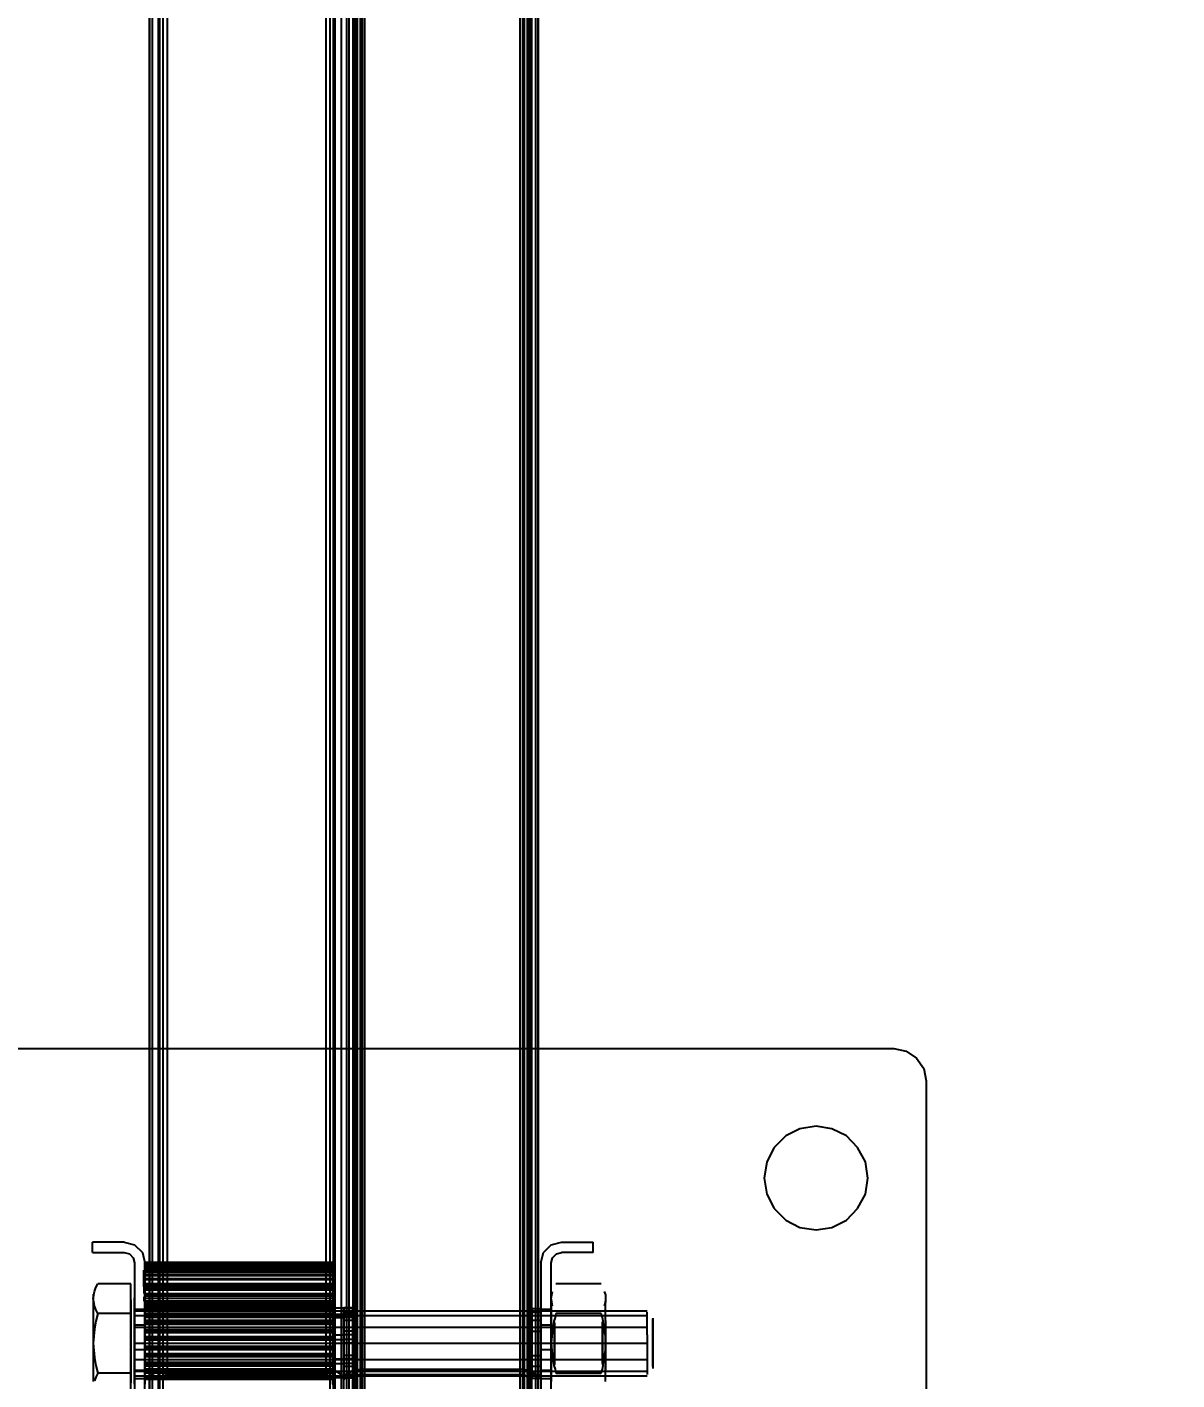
# Model space of a CAD drawing. Header units: inches. Extents: x -13 to 423, y -240 to 292.
# Drawn here: x 107.858 to 109.633, y 183.119 to 185.207 of the extents above; entities that cross this region are included whole.
import ezdxf

# ---------------------------------------------------------------- set-up
doc = ezdxf.new("R2010")
doc.units = ezdxf.units.IN
doc.header["$LTSCALE"] = 15
doc.header["$MEASUREMENT"] = 0
doc.layers.add('Dim', color=7, linetype='Continuous')
doc.styles.get("Standard").update_dxf_attribs({"font": 'arial.ttf'})
doc.dimstyles.get("Standard").update_dxf_attribs({"dimscale": 20, "dimtxt": 2.5, "dimasz": 2.5, "dimexe": 1.25, "dimexo": 0.625, "dimtad": 1, "dimlunit": 3, "dimtxsty": 'Standard', "dimcen": 2.5, "dimazin": 3, "dimtfac": 1, "dimtmove": 0, "dimatfit": 3})

# ---------------------------------------------------------------- blocks, each defined once
blk = doc.blocks.new('*D4')
at = {"layer": 'Defpoints', "color": 0, "transparency": 16777216}
for p in [(110.0054, 255.2376), (127.8327, 255.2376), (127.8327, 135.2376)]:
    blk.add_point(p, dxfattribs=at)
at = {"layer": 'Dim', "color": 0, "lineweight": -2, "transparency": 16777216}
for p, q in [((126.5827, 255.2376), (106.4054, 255.2376)), ((110.0054, 251.6376), (110.0054, 198.8757)), ((110.0054, 138.8376), (110.0054, 191.5995)), ((126.5827, 135.2376), (106.4054, 135.2376))]:
    blk.add_line(p, q, dxfattribs=at)
at = {"layer": 'Dim', "color": 0, "transparency": 16777216}
for points in [[(109.4054, 251.6376), (110.6054, 251.6376), (110.0054, 255.2376)], [(109.4054, 138.8376), (110.6054, 138.8376), (110.0054, 135.2376)]]:
    blk.add_solid(points, dxfattribs=at)
at = {"layer": 'Dim', "color": 0, "transparency": 16777216, "insert": (110.0054, 195.2376), "char_height": 3.6, "attachment_point": 5}
blk.add_mtext("\\A1;10'", dxfattribs=at)
blk = doc.blocks.new('*D5')
at = {"layer": 'Defpoints', "color": 0, "transparency": 16777216}
for p in [(136.8327, 288.5583), (16.8327, 255.2376), (136.8327, 144.2376)]:
    blk.add_point(p, dxfattribs=at)
at = {"layer": 'Dim', "color": 0, "lineweight": -2, "transparency": 16777216}
for p, q in [((16.8327, 256.4876), (16.8327, 292.1583)), ((136.8327, 145.4876), (136.8327, 292.1583)), ((20.4327, 288.5583), (72.1473, 288.5583)), ((133.2327, 288.5583), (81.5181, 288.5583))]:
    blk.add_line(p, q, dxfattribs=at)
at = {"layer": 'Dim', "color": 0, "transparency": 16777216}
for points in [[(20.4327, 289.1583), (20.4327, 287.9583), (16.8327, 288.5583)], [(133.2327, 289.1583), (133.2327, 287.9583), (136.8327, 288.5583)]]:
    blk.add_solid(points, dxfattribs=at)
at = {"layer": 'Dim', "color": 0, "transparency": 16777216, "insert": (76.8327, 288.5583), "char_height": 3.6, "attachment_point": 5}
blk.add_mtext("\\A1;10'", dxfattribs=at)
blk = doc.blocks.new('TOP_VIEW_BLOCK')
at = {"layer": 'OUTLINES', "color": 5}
for p, q in [((-0.4953, 0.4637), (-0.4953, -0.4496)), ((-0.4949, 0.4645), (-0.4949, -0.4488)), ((-0.4949, 0.4641), (-0.4949, -0.4488)), ((-0.4939, 0.4651), (-0.4939, -0.4482)), ((-0.4939, 0.4647), (-0.4939, -0.4482)), ((-0.4939, 0.4637), (-0.4939, -0.4496)), ((-0.4937, -0.4492), (-0.4937, 0.4641)), ((-0.4937, -0.4492), (-0.4937, 0.4637)), ((-0.4932, -0.4489), (-0.4932, 0.4644)), ((-0.4932, -0.4489), (-0.4932, 0.464)), ((-0.4925, -0.448), (-0.4925, 0.4653)), ((-0.4925, -0.448), (-0.4925, 0.4649)), ((-0.4925, -0.4488), (-0.4925, 0.4645)), ((-0.4925, -0.4488), (-0.4925, 0.4641)), ((-0.4681, 0.4653), (-0.4681, -0.448)), ((-0.4681, 0.4649), (-0.4681, -0.448)), ((-0.4681, 0.4645), (-0.4681, -0.4488)), ((-0.4681, 0.4641), (-0.4681, -0.4488)), ((-0.4674, -0.4489), (-0.4674, 0.4644)), ((-0.4674, -0.4489), (-0.4674, 0.464)), ((-0.4669, -0.4492), (-0.4669, 0.4641)), ((-0.4669, -0.4492), (-0.4669, 0.4637)), ((-0.4667, 0.4651), (-0.4667, -0.4482)), ((-0.4667, 0.4647), (-0.4667, -0.4482)), ((-0.4657, 0.4645), (-0.4657, -0.4488)), ((-0.4657, 0.4641), (-0.4657, -0.4488)), ((-0.4649, 0.464), (-0.4649, -0.4488)), ((-0.4639, 0.4646), (-0.4639, -0.4482)), ((-0.4637, -0.4492), (-0.4637, 0.4637)), ((-0.4632, -0.4489), (-0.4632, 0.4639)), ((-0.4625, 0.4648), (-0.4625, -0.448)), ((-0.4625, 0.464), (-0.4625, -0.4488)), ((-0.4381, -0.448), (-0.4381, 0.4648)), ((-0.4381, -0.4488), (-0.4381, 0.464)), ((-0.4374, -0.4489), (-0.4374, 0.4639)), ((-0.4369, -0.4492), (-0.4369, 0.4637)), ((-0.4367, 0.4646), (-0.4367, -0.4482)), ((-0.4357, 0.464), (-0.4357, -0.4488)), ((-0.4953, 0.4633), (-0.4953, -0.4496)), ((-0.4953, -0.4514), (-0.4953, 0.4619)), ((-0.4953, -0.4514), (-0.4953, 0.4615)), ((-0.4939, 0.4633), (-0.4939, -0.4496)), ((-0.4939, 0.4619), (-0.4939, -0.4514)), ((-0.4939, 0.4615), (-0.4939, -0.4514)), ((-0.4367, 0.4633), (-0.4367, -0.4496)), ((-0.4367, 0.4615), (-0.4367, -0.4514)), ((-0.4353, 0.4633), (-0.4353, -0.4496)), ((-0.4353, -0.4514), (-0.4353, 0.4615)), ((-0.4649, 0.459), (-0.4649, -0.459)), ((-0.4645, -0.459), (-0.4645, 0.459)), ((-0.4639, 0.459), (-0.4639, -0.459)), ((-0.4637, -0.459), (-0.4637, 0.459)), ((-0.4635, -0.459), (-0.4635, 0.459)), ((-0.4633, 0.459), (-0.4633, -0.459)), ((-0.4632, -0.459), (-0.4632, 0.459)), ((-0.4628, 0.459), (-0.4628, -0.459)), ((-0.4625, 0.459), (-0.4625, -0.459)), ((-0.4621, 0.459), (-0.4621, -0.459)), ((-0.4381, -0.459), (-0.4381, 0.459)), ((-0.4377, -0.459), (-0.4377, 0.459)), ((-0.4374, -0.459), (-0.4374, 0.459)), ((-0.437, 0.459), (-0.437, -0.459)), ((-0.4369, -0.459), (-0.4369, 0.459)), ((-0.4367, 0.459), (-0.4367, -0.459)), ((-0.4365, 0.459), (-0.4365, -0.459)), ((-0.4363, -0.459), (-0.4363, 0.459)), ((-0.4357, 0.459), (-0.4357, -0.459)), ((-0.4353, 0.459), (-0.4353, -0.459)), ((-0.4953, 0.4518), (-0.4953, -0.4615)), ((-0.4953, 0.4514), (-0.4953, -0.4615)), ((-0.4939, 0.4518), (-0.4939, -0.4615)), ((-0.4939, 0.4514), (-0.4939, -0.4615)), ((-0.4367, 0.4514), (-0.4367, -0.4615)), ((-0.4353, 0.4514), (-0.4353, -0.4615)), ((-0.4953, -0.4633), (-0.4953, 0.45)), ((-0.4953, -0.4633), (-0.4953, 0.4496)), ((-0.4949, 0.4493), (-0.4949, -0.464)), ((-0.4949, 0.4489), (-0.4949, -0.464)), ((-0.4939, -0.4633), (-0.4939, 0.45)), ((-0.4939, -0.4633), (-0.4939, 0.4496)), ((-0.4937, -0.4637), (-0.4937, 0.4496)), ((-0.4937, -0.4637), (-0.4937, 0.4492)), ((-0.4932, -0.4639), (-0.4932, 0.4494)), ((-0.4932, -0.4639), (-0.4932, 0.449)), ((-0.4674, -0.4639), (-0.4674, 0.4494)), ((-0.4674, -0.4639), (-0.4674, 0.449)), ((-0.4669, -0.4637), (-0.4669, 0.4496)), ((-0.4669, -0.4637), (-0.4669, 0.4492)), ((-0.4657, 0.4493), (-0.4657, -0.464)), ((-0.4657, 0.4489), (-0.4657, -0.464)), ((-0.4637, -0.4637), (-0.4637, 0.4492)), ((-0.4632, -0.4639), (-0.4632, 0.4489)), ((-0.4374, -0.4639), (-0.4374, 0.4489)), ((-0.4369, -0.4637), (-0.4369, 0.4492)), ((-0.4367, -0.4633), (-0.4367, 0.4496)), ((-0.4353, -0.4633), (-0.4353, 0.4496)), ((-0.4939, 0.4487), (-0.4939, -0.4646)), ((-0.4939, 0.4483), (-0.4939, -0.4646)), ((-0.4667, 0.4487), (-0.4667, -0.4646)), ((-0.4667, 0.4483), (-0.4667, -0.4646)), ((-0.4649, 0.4488), (-0.4649, -0.464)), ((-0.4639, 0.4482), (-0.4639, -0.4646)), ((-0.4367, 0.4482), (-0.4367, -0.4646)), ((-0.4357, 0.4488), (-0.4357, -0.464)), ((-0.5504, -0.3985), (-0.3804, -0.3985)), ((-0.3804, -0.3985), (-0.3785, -0.3989)), ((-0.3785, -0.3989), (-0.3769, -0.4)), ((-0.3769, -0.4), (-0.3758, -0.4016)), ((-0.3758, -0.4016), (-0.3754, -0.4035)), ((-0.3754, -0.4035), (-0.3754, -0.5035)), ((-0.3949, -0.4109), (-0.3971, -0.412)), ((-0.3924, -0.4105), (-0.3949, -0.4109)), ((-0.39, -0.4109), (-0.3924, -0.4105)), ((-0.3877, -0.412), (-0.39, -0.4109)), ((-0.3971, -0.412), (-0.3989, -0.4138)), ((-0.386, -0.4138), (-0.3877, -0.412)), ((-0.3989, -0.4138), (-0.4, -0.416)), ((-0.3848, -0.416), (-0.386, -0.4138)), ((-0.4, -0.416), (-0.4004, -0.4185)), ((-0.3844, -0.4185), (-0.3848, -0.416)), ((-0.4004, -0.4185), (-0.4, -0.421)), ((-0.3848, -0.421), (-0.3844, -0.4185)), ((-0.4, -0.421), (-0.3989, -0.4232)), ((-0.386, -0.4232), (-0.3848, -0.421)), ((-0.3989, -0.4232), (-0.3971, -0.425)), ((-0.3877, -0.425), (-0.386, -0.4232)), ((-0.3971, -0.425), (-0.3949, -0.4261)), ((-0.39, -0.4261), (-0.3877, -0.425)), ((-0.3949, -0.4261), (-0.3924, -0.4265)), ((-0.3924, -0.4265), (-0.39, -0.4261)), ((-0.5041, -0.43), (-0.5041, -0.4284)), ((-0.4992, -0.4284), (-0.5041, -0.4284)), ((-0.5041, -0.43), (-0.4992, -0.43)), ((-0.4992, -0.4284), (-0.4976, -0.4288)), ((-0.4992, -0.43), (-0.4984, -0.4302)), ((-0.4976, -0.4288), (-0.4964, -0.43)), ((-0.4964, -0.43), (-0.496, -0.4316)), ((-0.4349, -0.4316), (-0.4345, -0.43)), ((-0.4345, -0.43), (-0.4333, -0.4288)), ((-0.4333, -0.4288), (-0.4317, -0.4284)), ((-0.4325, -0.4302), (-0.4317, -0.43)), ((-0.4317, -0.4284), (-0.4268, -0.4284)), ((-0.4268, -0.43), (-0.4317, -0.43)), ((-0.4268, -0.43), (-0.4268, -0.4284)), ((-0.4984, -0.4302), (-0.4978, -0.4308)), ((-0.4978, -0.4308), (-0.4976, -0.4316)), ((-0.4976, -0.4316), (-0.4976, -0.4552)), ((-0.496, -0.4315), (-0.496, -0.4322)), ((-0.496, -0.4323), (-0.496, -0.4315)), ((-0.496, -0.4315), (-0.467, -0.4315)), ((-0.496, -0.4552), (-0.496, -0.4316)), ((-0.496, -0.4323), (-0.496, -0.4316)), ((-0.467, -0.4316), (-0.496, -0.4316)), ((-0.496, -0.4324), (-0.496, -0.4317)), ((-0.467, -0.4317), (-0.496, -0.4317)), ((-0.496, -0.4319), (-0.496, -0.4326)), ((-0.496, -0.4319), (-0.467, -0.4319)), ((-0.496, -0.4327), (-0.496, -0.432)), ((-0.467, -0.432), (-0.496, -0.432)), ((-0.467, -0.4322), (-0.467, -0.4315)), ((-0.467, -0.4315), (-0.467, -0.4323)), ((-0.467, -0.4316), (-0.467, -0.4323)), ((-0.467, -0.4317), (-0.467, -0.4324)), ((-0.467, -0.4326), (-0.467, -0.4319)), ((-0.467, -0.432), (-0.467, -0.4327)), ((-0.4349, -0.4316), (-0.4349, -0.4552)), ((-0.4333, -0.4316), (-0.4331, -0.4308)), ((-0.4333, -0.4552), (-0.4333, -0.4316)), ((-0.4331, -0.4308), (-0.4325, -0.4302)), ((-0.4962, -0.4335), (-0.4962, -0.4327)), ((-0.4962, -0.4328), (-0.4962, -0.4339)), ((-0.4962, -0.4329), (-0.4962, -0.4336)), ((-0.4962, -0.4341), (-0.4962, -0.433)), ((-0.4962, -0.4339), (-0.4962, -0.4334)), ((-0.4962, -0.435), (-0.4962, -0.4339)), ((-0.4962, -0.434), (-0.4962, -0.4346)), ((-0.4962, -0.4347), (-0.4962, -0.4341)), ((-0.4962, -0.4341), (-0.4962, -0.4352)), ((-0.467, -0.4322), (-0.496, -0.4322)), ((-0.496, -0.4329), (-0.496, -0.4322)), ((-0.467, -0.4323), (-0.496, -0.4323)), ((-0.496, -0.4323), (-0.496, -0.433)), ((-0.467, -0.4324), (-0.496, -0.4324)), ((-0.496, -0.4331), (-0.496, -0.4324)), ((-0.467, -0.4326), (-0.496, -0.4326)), ((-0.496, -0.4327), (-0.496, -0.4335)), ((-0.467, -0.4327), (-0.496, -0.4327)), ((-0.496, -0.4328), (-0.496, -0.4335)), ((-0.496, -0.4328), (-0.467, -0.4328)), ((-0.496, -0.4339), (-0.496, -0.4328)), ((-0.496, -0.4336), (-0.496, -0.4329)), ((-0.467, -0.4329), (-0.496, -0.4329)), ((-0.496, -0.4329), (-0.496, -0.4335)), ((-0.496, -0.433), (-0.496, -0.4341)), ((-0.467, -0.433), (-0.496, -0.433)), ((-0.496, -0.4336), (-0.496, -0.433)), ((-0.496, -0.4331), (-0.496, -0.4336)), ((-0.467, -0.4331), (-0.496, -0.4331)), ((-0.496, -0.4334), (-0.496, -0.4339)), ((-0.467, -0.4335), (-0.496, -0.4335)), ((-0.496, -0.4335), (-0.496, -0.434)), ((-0.496, -0.4336), (-0.496, -0.4341)), ((-0.496, -0.4342), (-0.496, -0.4336)), ((-0.467, -0.4336), (-0.496, -0.4336)), ((-0.496, -0.4339), (-0.496, -0.435)), ((-0.496, -0.4346), (-0.496, -0.434)), ((-0.496, -0.434), (-0.467, -0.434)), ((-0.496, -0.4352), (-0.496, -0.4341)), ((-0.496, -0.4341), (-0.496, -0.4347)), ((-0.496, -0.4342), (-0.496, -0.4348)), ((-0.467, -0.4342), (-0.496, -0.4342)), ((-0.467, -0.4322), (-0.467, -0.4329)), ((-0.467, -0.433), (-0.467, -0.4323)), ((-0.467, -0.4324), (-0.467, -0.4331)), ((-0.467, -0.4335), (-0.467, -0.4328)), ((-0.467, -0.4335), (-0.467, -0.4329)), ((-0.467, -0.433), (-0.467, -0.4336)), ((-0.467, -0.4336), (-0.467, -0.4331)), ((-0.467, -0.434), (-0.467, -0.4335)), ((-0.467, -0.4341), (-0.467, -0.4336)), ((-0.467, -0.4336), (-0.467, -0.4342)), ((-0.467, -0.4348), (-0.467, -0.4342)), ((-0.504, -0.4371), (-0.5038, -0.436)), ((-0.5038, -0.436), (-0.5036, -0.4354)), ((-0.5036, -0.4354), (-0.5033, -0.4348)), ((-0.4982, -0.4348), (-0.5033, -0.4348)), ((-0.4982, -0.4394), (-0.4982, -0.4348)), ((-0.4962, -0.4344), (-0.4962, -0.4351)), ((-0.4962, -0.4353), (-0.4962, -0.4346)), ((-0.4962, -0.4353), (-0.4962, -0.4358)), ((-0.4962, -0.4358), (-0.4962, -0.4363)), ((-0.496, -0.4351), (-0.496, -0.4344)), ((-0.496, -0.4345), (-0.496, -0.4352)), ((-0.496, -0.4346), (-0.496, -0.4353)), ((-0.496, -0.4353), (-0.496, -0.4347)), ((-0.467, -0.4348), (-0.496, -0.4348)), ((-0.496, -0.4349), (-0.496, -0.4356)), ((-0.467, -0.4349), (-0.496, -0.4349)), ((-0.496, -0.4351), (-0.467, -0.4351)), ((-0.496, -0.4356), (-0.496, -0.4351)), ((-0.496, -0.4352), (-0.496, -0.4358)), ((-0.496, -0.4353), (-0.467, -0.4353)), ((-0.496, -0.4358), (-0.496, -0.4353)), ((-0.496, -0.4359), (-0.496, -0.4353)), ((-0.467, -0.4356), (-0.496, -0.4356)), ((-0.496, -0.4358), (-0.496, -0.4363)), ((-0.496, -0.4365), (-0.496, -0.4358)), ((-0.467, -0.4358), (-0.496, -0.4358)), ((-0.496, -0.4365), (-0.496, -0.4359)), ((-0.496, -0.4363), (-0.467, -0.4363)), ((-0.467, -0.4352), (-0.467, -0.4345)), ((-0.467, -0.4347), (-0.467, -0.4353)), ((-0.467, -0.4356), (-0.467, -0.4349)), ((-0.467, -0.4351), (-0.467, -0.4356)), ((-0.467, -0.4358), (-0.467, -0.4352)), ((-0.467, -0.4353), (-0.467, -0.4358)), ((-0.467, -0.4353), (-0.467, -0.4359)), ((-0.467, -0.4363), (-0.467, -0.4358)), ((-0.467, -0.4358), (-0.467, -0.4365)), ((-0.467, -0.4359), (-0.467, -0.4365)), ((-0.4332, -0.4365), (-0.4331, -0.436)), ((-0.4256, -0.4348), (-0.4326, -0.4348)), ((-0.4251, -0.436), (-0.4249, -0.4365)), ((-0.504, -0.4364), (-0.504, -0.4371)), ((-0.5038, -0.4382), (-0.504, -0.4371)), ((-0.504, -0.4371), (-0.504, -0.4381)), ((-0.504, -0.4381), (-0.504, -0.4393)), ((-0.5036, -0.4388), (-0.5038, -0.4382)), ((-0.4982, -0.4375), (-0.4982, -0.437)), ((-0.4982, -0.4378), (-0.4982, -0.4371)), ((-0.4982, -0.4373), (-0.4982, -0.4381)), ((-0.4982, -0.4384), (-0.4982, -0.4375)), ((-0.4982, -0.4387), (-0.4982, -0.4378)), ((-0.4982, -0.4381), (-0.4982, -0.4391)), ((-0.4982, -0.4395), (-0.4982, -0.4384)), ((-0.4976, -0.4375), (-0.4976, -0.437)), ((-0.4976, -0.4371), (-0.4976, -0.4378)), ((-0.4976, -0.4373), (-0.4976, -0.4381)), ((-0.4976, -0.4384), (-0.4976, -0.4375)), ((-0.4976, -0.4378), (-0.4976, -0.4387)), ((-0.4976, -0.4381), (-0.4976, -0.4391)), ((-0.4976, -0.4395), (-0.4976, -0.4384)), ((-0.4962, -0.4368), (-0.4962, -0.4375)), ((-0.467, -0.4365), (-0.496, -0.4365)), ((-0.496, -0.4367), (-0.496, -0.4375)), ((-0.467, -0.4367), (-0.496, -0.4367)), ((-0.496, -0.4375), (-0.496, -0.4368)), ((-0.496, -0.4377), (-0.496, -0.4371)), ((-0.467, -0.4371), (-0.496, -0.4371)), ((-0.467, -0.4375), (-0.496, -0.4375)), ((-0.496, -0.4375), (-0.496, -0.438)), ((-0.496, -0.4376), (-0.496, -0.4384)), ((-0.467, -0.4376), (-0.496, -0.4376)), ((-0.496, -0.4384), (-0.496, -0.4377)), ((-0.496, -0.4387), (-0.496, -0.4378)), ((-0.496, -0.4378), (-0.467, -0.4378)), ((-0.496, -0.438), (-0.496, -0.4385)), ((-0.496, -0.4381), (-0.467, -0.4381)), ((-0.496, -0.4388), (-0.496, -0.4383)), ((-0.496, -0.4383), (-0.467, -0.4383)), ((-0.496, -0.439), (-0.496, -0.4384)), ((-0.496, -0.4389), (-0.496, -0.4384)), ((-0.467, -0.4384), (-0.496, -0.4384)), ((-0.467, -0.4375), (-0.467, -0.4367)), ((-0.467, -0.4371), (-0.467, -0.4377)), ((-0.467, -0.438), (-0.467, -0.4375)), ((-0.467, -0.4384), (-0.467, -0.4376)), ((-0.467, -0.4377), (-0.467, -0.4384)), ((-0.467, -0.4378), (-0.467, -0.4387)), ((-0.467, -0.4385), (-0.467, -0.438)), ((-0.467, -0.4383), (-0.467, -0.4388)), ((-0.467, -0.4384), (-0.467, -0.439)), ((-0.467, -0.4384), (-0.467, -0.4389)), ((-0.4333, -0.4371), (-0.4332, -0.4365)), ((-0.4332, -0.4376), (-0.4333, -0.4371)), ((-0.4333, -0.4375), (-0.4333, -0.4381)), ((-0.4333, -0.4381), (-0.4333, -0.4386)), ((-0.4331, -0.4382), (-0.4332, -0.4376)), ((-0.4249, -0.4376), (-0.4251, -0.4382)), ((-0.4249, -0.4365), (-0.4249, -0.4371)), ((-0.4249, -0.4371), (-0.4249, -0.4376)), ((-0.4249, -0.4381), (-0.4249, -0.4375)), ((-0.4249, -0.4386), (-0.4249, -0.4381)), ((-0.504, -0.4393), (-0.504, -0.4407)), ((-0.5033, -0.4394), (-0.5036, -0.4388)), ((-0.5033, -0.4394), (-0.5036, -0.4406)), ((-0.4982, -0.4394), (-0.5033, -0.4394)), ((-0.4982, -0.4399), (-0.4982, -0.4387)), ((-0.4982, -0.4391), (-0.4982, -0.4404)), ((-0.4982, -0.4394), (-0.4982, -0.4486)), ((-0.4982, -0.4408), (-0.4982, -0.4395)), ((-0.4982, -0.4413), (-0.4982, -0.4399)), ((-0.4982, -0.4404), (-0.4982, -0.4418)), ((-0.4976, -0.4387), (-0.4976, -0.4399)), ((-0.496, -0.4388), (-0.4976, -0.4388)), ((-0.4976, -0.4412), (-0.4976, -0.4388)), ((-0.4976, -0.439), (-0.4185, -0.439)), ((-0.4976, -0.4391), (-0.4976, -0.4404)), ((-0.4976, -0.4397), (-0.4976, -0.4392)), ((-0.4976, -0.4408), (-0.4976, -0.4395)), ((-0.4976, -0.4397), (-0.4185, -0.4397)), ((-0.4976, -0.4405), (-0.4976, -0.4397)), ((-0.4976, -0.4399), (-0.4976, -0.4413)), ((-0.4976, -0.4404), (-0.4976, -0.4418)), ((-0.4976, -0.4415), (-0.4976, -0.4405)), ((-0.496, -0.4385), (-0.467, -0.4385)), ((-0.496, -0.4385), (-0.496, -0.439)), ((-0.496, -0.4387), (-0.496, -0.4393)), ((-0.467, -0.4387), (-0.496, -0.4387)), ((-0.496, -0.4388), (-0.496, -0.4412)), ((-0.496, -0.4388), (-0.496, -0.4397)), ((-0.467, -0.4388), (-0.496, -0.4388)), ((-0.496, -0.4393), (-0.496, -0.4388)), ((-0.496, -0.4394), (-0.496, -0.4388)), ((-0.496, -0.4388), (-0.496, -0.4395)), ((-0.496, -0.4395), (-0.496, -0.4389)), ((-0.496, -0.4395), (-0.496, -0.439)), ((-0.496, -0.4393), (-0.496, -0.44)), ((-0.496, -0.4398), (-0.496, -0.4393)), ((-0.467, -0.4394), (-0.496, -0.4394)), ((-0.496, -0.4394), (-0.496, -0.4399)), ((-0.496, -0.4401), (-0.496, -0.4394)), ((-0.496, -0.44), (-0.496, -0.4395)), ((-0.496, -0.4403), (-0.496, -0.4395)), ((-0.496, -0.4395), (-0.467, -0.4395)), ((-0.496, -0.4395), (-0.496, -0.4402)), ((-0.467, -0.4397), (-0.496, -0.4397)), ((-0.496, -0.4398), (-0.496, -0.4407)), ((-0.467, -0.4398), (-0.496, -0.4398)), ((-0.496, -0.4399), (-0.496, -0.4404)), ((-0.496, -0.44), (-0.496, -0.4408)), ((-0.496, -0.441), (-0.496, -0.44)), ((-0.467, -0.44), (-0.496, -0.44)), ((-0.496, -0.4409), (-0.496, -0.4401)), ((-0.496, -0.4402), (-0.496, -0.4411)), ((-0.496, -0.4412), (-0.496, -0.4403)), ((-0.496, -0.4404), (-0.496, -0.4409)), ((-0.496, -0.4405), (-0.496, -0.441)), ((-0.467, -0.4405), (-0.496, -0.4405)), ((-0.467, -0.439), (-0.467, -0.4385)), ((-0.467, -0.4393), (-0.467, -0.4387)), ((-0.467, -0.4397), (-0.467, -0.4388)), ((-0.467, -0.4388), (-0.467, -0.4393)), ((-0.467, -0.4388), (-0.467, -0.4394)), ((-0.467, -0.4395), (-0.467, -0.4388)), ((-0.467, -0.4389), (-0.467, -0.4395)), ((-0.467, -0.439), (-0.467, -0.4395)), ((-0.467, -0.44), (-0.467, -0.4393)), ((-0.467, -0.4393), (-0.467, -0.4398)), ((-0.467, -0.4399), (-0.467, -0.4394)), ((-0.467, -0.4394), (-0.467, -0.4401)), ((-0.467, -0.4395), (-0.467, -0.44)), ((-0.467, -0.4395), (-0.467, -0.4403)), ((-0.467, -0.4402), (-0.467, -0.4395)), ((-0.467, -0.4407), (-0.467, -0.4398)), ((-0.467, -0.4404), (-0.467, -0.4399)), ((-0.467, -0.4408), (-0.467, -0.44)), ((-0.467, -0.44), (-0.467, -0.441)), ((-0.467, -0.4401), (-0.467, -0.4409)), ((-0.467, -0.4411), (-0.467, -0.4402)), ((-0.467, -0.4403), (-0.467, -0.4412)), ((-0.467, -0.4409), (-0.467, -0.4404)), ((-0.467, -0.441), (-0.467, -0.4405)), ((-0.4667, -0.4385), (-0.4653, -0.4385)), ((-0.4667, -0.44), (-0.4667, -0.4385)), ((-0.4667, -0.4385), (-0.4667, -0.4395)), ((-0.4667, -0.4395), (-0.4653, -0.4395)), ((-0.4667, -0.4395), (-0.4667, -0.4427)), ((-0.4667, -0.44), (-0.4653, -0.44)), ((-0.4667, -0.4434), (-0.4667, -0.44)), ((-0.4639, -0.4385), (-0.4653, -0.4385)), ((-0.4653, -0.4395), (-0.4653, -0.4385)), ((-0.4653, -0.4385), (-0.4653, -0.44)), ((-0.4639, -0.4386), (-0.4653, -0.4386)), ((-0.4653, -0.4392), (-0.4653, -0.4386)), ((-0.4653, -0.4386), (-0.4653, -0.4405)), ((-0.4639, -0.4392), (-0.4653, -0.4392)), ((-0.4653, -0.4421), (-0.4653, -0.4392)), ((-0.4639, -0.4395), (-0.4653, -0.4395)), ((-0.4653, -0.4427), (-0.4653, -0.4395)), ((-0.4639, -0.44), (-0.4653, -0.44)), ((-0.4653, -0.44), (-0.4653, -0.4434)), ((-0.4639, -0.4405), (-0.4653, -0.4405)), ((-0.4653, -0.4405), (-0.4653, -0.444)), ((-0.4639, -0.44), (-0.4639, -0.4385)), ((-0.4639, -0.4385), (-0.4639, -0.4395)), ((-0.4639, -0.4405), (-0.4639, -0.4386)), ((-0.4639, -0.4386), (-0.4639, -0.4392)), ((-0.4639, -0.4392), (-0.4639, -0.4421)), ((-0.4639, -0.4395), (-0.4639, -0.4427)), ((-0.4639, -0.4434), (-0.4639, -0.44)), ((-0.4639, -0.444), (-0.4639, -0.4405)), ((-0.4363, -0.4386), (-0.4349, -0.4386)), ((-0.4363, -0.4386), (-0.4363, -0.4405)), ((-0.4363, -0.4392), (-0.4363, -0.4386)), ((-0.4363, -0.4392), (-0.4349, -0.4392)), ((-0.4363, -0.4421), (-0.4363, -0.4392)), ((-0.4349, -0.4405), (-0.4363, -0.4405)), ((-0.4363, -0.4405), (-0.4363, -0.444)), ((-0.4349, -0.4386), (-0.4349, -0.4392)), ((-0.4349, -0.4405), (-0.4349, -0.4386)), ((-0.4333, -0.4388), (-0.4349, -0.4388)), ((-0.4349, -0.4412), (-0.4349, -0.4388)), ((-0.4349, -0.4392), (-0.4349, -0.4421)), ((-0.4349, -0.444), (-0.4349, -0.4405)), ((-0.4333, -0.4386), (-0.4333, -0.4393)), ((-0.4333, -0.4388), (-0.4333, -0.4412)), ((-0.4333, -0.4393), (-0.4333, -0.44)), ((-0.4333, -0.4399), (-0.4333, -0.4404)), ((-0.4333, -0.44), (-0.4333, -0.4407)), ((-0.4333, -0.4404), (-0.4333, -0.4409)), ((-0.4333, -0.4411), (-0.4333, -0.4405)), ((-0.4327, -0.44), (-0.4329, -0.4406)), ((-0.4326, -0.4394), (-0.4327, -0.44)), ((-0.4256, -0.4394), (-0.4326, -0.4394)), ((-0.4254, -0.44), (-0.4256, -0.4394)), ((-0.4253, -0.4406), (-0.4254, -0.44)), ((-0.4249, -0.4393), (-0.4249, -0.4386)), ((-0.4249, -0.44), (-0.4249, -0.4393)), ((-0.4249, -0.4404), (-0.4249, -0.4399)), ((-0.4249, -0.4407), (-0.4249, -0.44)), ((-0.4249, -0.4409), (-0.4249, -0.4404)), ((-0.4249, -0.4405), (-0.4249, -0.4411)), ((-0.4185, -0.4397), (-0.4185, -0.4392)), ((-0.4185, -0.4405), (-0.4185, -0.4397)), ((-0.4185, -0.4415), (-0.4185, -0.4405)), ((-0.4176, -0.4401), (-0.4176, -0.4406)), ((-0.4176, -0.4408), (-0.4176, -0.4402)), ((-0.4176, -0.4404), (-0.4176, -0.441)), ((-0.504, -0.4407), (-0.504, -0.4423)), ((-0.5038, -0.4418), (-0.504, -0.444)), ((-0.504, -0.4423), (-0.504, -0.444)), ((-0.5036, -0.4406), (-0.5038, -0.4418)), ((-0.4982, -0.4423), (-0.4982, -0.4408)), ((-0.4982, -0.4428), (-0.4982, -0.4413)), ((-0.4982, -0.4418), (-0.4982, -0.4433)), ((-0.4982, -0.4439), (-0.4982, -0.4423)), ((-0.4976, -0.4423), (-0.4976, -0.4408)), ((-0.496, -0.4412), (-0.4976, -0.4412)), ((-0.4976, -0.445), (-0.4976, -0.4412)), ((-0.4976, -0.4413), (-0.4976, -0.4428)), ((-0.4976, -0.4415), (-0.4185, -0.4415)), ((-0.4976, -0.4415), (-0.4976, -0.4427)), ((-0.4976, -0.4418), (-0.4976, -0.4433)), ((-0.4976, -0.4439), (-0.4976, -0.4423)), ((-0.467, -0.4407), (-0.496, -0.4407)), ((-0.496, -0.4408), (-0.496, -0.4418)), ((-0.496, -0.4408), (-0.467, -0.4408)), ((-0.496, -0.4413), (-0.496, -0.4408)), ((-0.496, -0.4409), (-0.467, -0.4409)), ((-0.496, -0.4419), (-0.496, -0.4409)), ((-0.467, -0.441), (-0.496, -0.441)), ((-0.496, -0.441), (-0.496, -0.4415)), ((-0.496, -0.4411), (-0.496, -0.442)), ((-0.467, -0.4411), (-0.496, -0.4411)), ((-0.496, -0.4412), (-0.496, -0.445)), ((-0.496, -0.4421), (-0.496, -0.4412)), ((-0.496, -0.4418), (-0.496, -0.4413)), ((-0.496, -0.4415), (-0.496, -0.442)), ((-0.496, -0.4418), (-0.496, -0.4428)), ((-0.496, -0.4424), (-0.496, -0.4418)), ((-0.467, -0.4419), (-0.496, -0.4419)), ((-0.496, -0.4419), (-0.496, -0.4424)), ((-0.496, -0.4429), (-0.496, -0.4419)), ((-0.467, -0.442), (-0.496, -0.442)), ((-0.496, -0.442), (-0.496, -0.443)), ((-0.496, -0.4432), (-0.496, -0.4421)), ((-0.496, -0.4421), (-0.496, -0.4431)), ((-0.467, -0.4421), (-0.496, -0.4421)), ((-0.496, -0.4424), (-0.496, -0.443)), ((-0.496, -0.4434), (-0.496, -0.4424)), ((-0.467, -0.4424), (-0.496, -0.4424)), ((-0.467, -0.4418), (-0.467, -0.4408)), ((-0.467, -0.4408), (-0.467, -0.4413)), ((-0.467, -0.4409), (-0.467, -0.4419)), ((-0.467, -0.4415), (-0.467, -0.441)), ((-0.467, -0.442), (-0.467, -0.4411)), ((-0.467, -0.4412), (-0.467, -0.4421)), ((-0.467, -0.4413), (-0.467, -0.4418)), ((-0.467, -0.442), (-0.467, -0.4415)), ((-0.467, -0.4428), (-0.467, -0.4418)), ((-0.467, -0.4418), (-0.467, -0.4424)), ((-0.467, -0.4424), (-0.467, -0.4419)), ((-0.467, -0.4419), (-0.467, -0.4429)), ((-0.467, -0.443), (-0.467, -0.442)), ((-0.467, -0.4421), (-0.467, -0.4432)), ((-0.467, -0.4431), (-0.467, -0.4421)), ((-0.467, -0.443), (-0.467, -0.4424)), ((-0.467, -0.4424), (-0.467, -0.4434)), ((-0.4639, -0.4421), (-0.4653, -0.4421)), ((-0.4653, -0.4459), (-0.4653, -0.4421)), ((-0.4639, -0.4421), (-0.4639, -0.4459)), ((-0.4363, -0.4421), (-0.4349, -0.4421)), ((-0.4363, -0.4459), (-0.4363, -0.4421)), ((-0.4333, -0.4412), (-0.4349, -0.4412)), ((-0.4349, -0.445), (-0.4349, -0.4412)), ((-0.4349, -0.4421), (-0.4349, -0.4459)), ((-0.4333, -0.4407), (-0.4333, -0.4415)), ((-0.4333, -0.4409), (-0.4333, -0.4415)), ((-0.4333, -0.4417), (-0.4333, -0.4411)), ((-0.4333, -0.4412), (-0.4333, -0.445)), ((-0.4333, -0.4415), (-0.4333, -0.4421)), ((-0.4333, -0.4415), (-0.4333, -0.4423)), ((-0.4333, -0.4424), (-0.4333, -0.4417)), ((-0.4333, -0.4421), (-0.4333, -0.4428)), ((-0.4333, -0.4423), (-0.4333, -0.4432)), ((-0.4333, -0.4431), (-0.4333, -0.4424)), ((-0.4331, -0.4418), (-0.4332, -0.4429)), ((-0.433, -0.4412), (-0.4331, -0.4418)), ((-0.4329, -0.4406), (-0.433, -0.4412)), ((-0.4328, -0.4412), (-0.4328, -0.4407)), ((-0.4328, -0.4409), (-0.4328, -0.4414)), ((-0.4328, -0.4417), (-0.4328, -0.4412)), ((-0.4328, -0.4414), (-0.4328, -0.4419)), ((-0.4328, -0.4423), (-0.4328, -0.4417)), ((-0.4328, -0.4419), (-0.4328, -0.4425)), ((-0.4328, -0.4429), (-0.4328, -0.4423)), ((-0.4328, -0.4425), (-0.4328, -0.4431)), ((-0.4254, -0.4412), (-0.4254, -0.4407)), ((-0.4254, -0.4409), (-0.4254, -0.4414)), ((-0.4254, -0.4417), (-0.4254, -0.4412)), ((-0.4254, -0.4414), (-0.4254, -0.4419)), ((-0.4254, -0.4423), (-0.4254, -0.4417)), ((-0.4254, -0.4419), (-0.4254, -0.4425)), ((-0.4254, -0.4429), (-0.4254, -0.4423)), ((-0.4254, -0.4425), (-0.4254, -0.4431)), ((-0.4252, -0.4412), (-0.4253, -0.4406)), ((-0.4251, -0.4418), (-0.4252, -0.4412)), ((-0.4249, -0.4429), (-0.4251, -0.4418)), ((-0.4249, -0.4415), (-0.4249, -0.4407)), ((-0.4249, -0.4415), (-0.4249, -0.4409)), ((-0.4249, -0.4411), (-0.4249, -0.4417)), ((-0.4249, -0.4421), (-0.4249, -0.4415)), ((-0.4249, -0.4423), (-0.4249, -0.4415)), ((-0.4249, -0.4417), (-0.4249, -0.4424)), ((-0.4249, -0.4428), (-0.4249, -0.4421)), ((-0.4249, -0.4432), (-0.4249, -0.4423)), ((-0.4249, -0.4424), (-0.4249, -0.4431)), ((-0.4185, -0.4427), (-0.4185, -0.4415)), ((-0.4176, -0.4406), (-0.4176, -0.4413)), ((-0.4176, -0.4416), (-0.4176, -0.4408)), ((-0.4176, -0.441), (-0.4176, -0.442)), ((-0.4176, -0.4413), (-0.4176, -0.4423)), ((-0.4176, -0.4427), (-0.4176, -0.4416)), ((-0.4176, -0.442), (-0.4176, -0.443)), ((-0.4176, -0.4423), (-0.4176, -0.4434)), ((-0.504, -0.444), (-0.5038, -0.4462)), ((-0.504, -0.444), (-0.504, -0.4457)), ((-0.4982, -0.4444), (-0.4982, -0.4428)), ((-0.4982, -0.4433), (-0.4982, -0.4449)), ((-0.4982, -0.4454), (-0.4982, -0.4439)), ((-0.4982, -0.4459), (-0.4982, -0.4444)), ((-0.4976, -0.4427), (-0.4976, -0.444)), ((-0.4976, -0.4428), (-0.4976, -0.4444)), ((-0.4976, -0.4433), (-0.4976, -0.4449)), ((-0.4976, -0.4454), (-0.4976, -0.4439)), ((-0.4976, -0.444), (-0.4185, -0.444)), ((-0.4976, -0.444), (-0.4976, -0.4453)), ((-0.4976, -0.4444), (-0.4976, -0.4459)), ((-0.496, -0.4428), (-0.496, -0.4438)), ((-0.496, -0.4439), (-0.496, -0.4429)), ((-0.496, -0.443), (-0.496, -0.4435)), ((-0.467, -0.443), (-0.496, -0.443)), ((-0.496, -0.443), (-0.496, -0.4436)), ((-0.496, -0.443), (-0.496, -0.4441)), ((-0.467, -0.4431), (-0.496, -0.4431)), ((-0.496, -0.4442), (-0.496, -0.4432)), ((-0.496, -0.4433), (-0.467, -0.4433)), ((-0.496, -0.4439), (-0.496, -0.4433)), ((-0.467, -0.4434), (-0.496, -0.4434)), ((-0.496, -0.4435), (-0.496, -0.4445)), ((-0.467, -0.4435), (-0.496, -0.4435)), ((-0.496, -0.4436), (-0.496, -0.4441)), ((-0.496, -0.4438), (-0.496, -0.4448)), ((-0.496, -0.4444), (-0.496, -0.4439)), ((-0.496, -0.445), (-0.496, -0.4439)), ((-0.496, -0.4441), (-0.496, -0.4447)), ((-0.496, -0.4441), (-0.496, -0.4451)), ((-0.496, -0.4452), (-0.496, -0.4442)), ((-0.496, -0.445), (-0.496, -0.4444)), ((-0.467, -0.4445), (-0.496, -0.4445)), ((-0.496, -0.445), (-0.496, -0.4445)), ((-0.496, -0.4446), (-0.496, -0.4456)), ((-0.467, -0.4446), (-0.496, -0.4446)), ((-0.496, -0.4447), (-0.467, -0.4447)), ((-0.467, -0.4438), (-0.467, -0.4428)), ((-0.467, -0.4429), (-0.467, -0.4439)), ((-0.467, -0.4435), (-0.467, -0.443)), ((-0.467, -0.4436), (-0.467, -0.443)), ((-0.467, -0.4441), (-0.467, -0.443)), ((-0.467, -0.4432), (-0.467, -0.4442)), ((-0.467, -0.4433), (-0.467, -0.4439)), ((-0.467, -0.4445), (-0.467, -0.4435)), ((-0.467, -0.4441), (-0.467, -0.4436)), ((-0.467, -0.4448), (-0.467, -0.4438)), ((-0.467, -0.4439), (-0.467, -0.4444)), ((-0.467, -0.4439), (-0.467, -0.445)), ((-0.467, -0.4447), (-0.467, -0.4441)), ((-0.467, -0.4451), (-0.467, -0.4441)), ((-0.467, -0.4442), (-0.467, -0.4452)), ((-0.467, -0.4444), (-0.467, -0.445)), ((-0.467, -0.4445), (-0.467, -0.445)), ((-0.467, -0.4456), (-0.467, -0.4446)), ((-0.4667, -0.4427), (-0.4653, -0.4427)), ((-0.4667, -0.4427), (-0.4667, -0.4464)), ((-0.4667, -0.4434), (-0.4653, -0.4434)), ((-0.4667, -0.4471), (-0.4667, -0.4434)), ((-0.4639, -0.4427), (-0.4653, -0.4427)), ((-0.4653, -0.4464), (-0.4653, -0.4427)), ((-0.4639, -0.4434), (-0.4653, -0.4434)), ((-0.4653, -0.4434), (-0.4653, -0.4471)), ((-0.4639, -0.444), (-0.4653, -0.444)), ((-0.4653, -0.444), (-0.4653, -0.4475)), ((-0.4639, -0.4427), (-0.4639, -0.4464)), ((-0.4639, -0.4471), (-0.4639, -0.4434)), ((-0.4639, -0.4475), (-0.4639, -0.444)), ((-0.4363, -0.444), (-0.4349, -0.444)), ((-0.4363, -0.444), (-0.4363, -0.4475)), ((-0.4349, -0.4475), (-0.4349, -0.444)), ((-0.4333, -0.4428), (-0.4333, -0.4435)), ((-0.4332, -0.4429), (-0.4333, -0.444)), ((-0.4333, -0.4438), (-0.4333, -0.4431)), ((-0.4333, -0.4432), (-0.4333, -0.444)), ((-0.4333, -0.4435), (-0.4333, -0.4442)), ((-0.4333, -0.4445), (-0.4333, -0.4438)), ((-0.4333, -0.444), (-0.4333, -0.4448)), ((-0.4333, -0.444), (-0.4332, -0.4451)), ((-0.4333, -0.4442), (-0.4333, -0.4449)), ((-0.4333, -0.4452), (-0.4333, -0.4445)), ((-0.4328, -0.4436), (-0.4328, -0.4429)), ((-0.4328, -0.4431), (-0.4328, -0.4438)), ((-0.4328, -0.4442), (-0.4328, -0.4436)), ((-0.4328, -0.4438), (-0.4328, -0.4444)), ((-0.4328, -0.4449), (-0.4328, -0.4442)), ((-0.4328, -0.4444), (-0.4328, -0.4451)), ((-0.4254, -0.4436), (-0.4254, -0.4429)), ((-0.4254, -0.4431), (-0.4254, -0.4438)), ((-0.4254, -0.4442), (-0.4254, -0.4436)), ((-0.4254, -0.4438), (-0.4254, -0.4444)), ((-0.4254, -0.4449), (-0.4254, -0.4442)), ((-0.4254, -0.4444), (-0.4254, -0.4451)), ((-0.4249, -0.4435), (-0.4249, -0.4428)), ((-0.4249, -0.444), (-0.4249, -0.4429)), ((-0.4249, -0.4431), (-0.4249, -0.4438)), ((-0.4249, -0.444), (-0.4249, -0.4432)), ((-0.4249, -0.4442), (-0.4249, -0.4435)), ((-0.4249, -0.4438), (-0.4249, -0.4445)), ((-0.4249, -0.4448), (-0.4249, -0.444)), ((-0.4249, -0.4451), (-0.4249, -0.444)), ((-0.4249, -0.4449), (-0.4249, -0.4442)), ((-0.4249, -0.4445), (-0.4249, -0.4452)), ((-0.4185, -0.4427), (-0.4185, -0.444)), ((-0.4185, -0.444), (-0.4185, -0.4453)), ((-0.4176, -0.4438), (-0.4176, -0.4427)), ((-0.4176, -0.443), (-0.4176, -0.4442)), ((-0.4176, -0.4434), (-0.4176, -0.4446)), ((-0.4176, -0.445), (-0.4176, -0.4438)), ((-0.4176, -0.4442), (-0.4176, -0.4453)), ((-0.4176, -0.4446), (-0.4176, -0.4457)), ((-0.504, -0.4457), (-0.504, -0.4473)), ((-0.5038, -0.4462), (-0.5036, -0.4474)), ((-0.4982, -0.4449), (-0.4982, -0.4464)), ((-0.4982, -0.4469), (-0.4982, -0.4454)), ((-0.4982, -0.4474), (-0.4982, -0.4459)), ((-0.4982, -0.4464), (-0.4982, -0.4478)), ((-0.4976, -0.4449), (-0.4976, -0.4464)), ((-0.496, -0.445), (-0.4976, -0.445)), ((-0.4976, -0.4482), (-0.4976, -0.445)), ((-0.4976, -0.4453), (-0.4976, -0.4465)), ((-0.4976, -0.4469), (-0.4976, -0.4454)), ((-0.4976, -0.4459), (-0.4976, -0.4474)), ((-0.4976, -0.4464), (-0.4976, -0.4478)), ((-0.4976, -0.4465), (-0.4185, -0.4465)), ((-0.4976, -0.4465), (-0.4976, -0.4475)), ((-0.496, -0.4448), (-0.496, -0.4459)), ((-0.496, -0.4459), (-0.496, -0.4449)), ((-0.467, -0.4449), (-0.496, -0.4449)), ((-0.496, -0.445), (-0.496, -0.4482)), ((-0.496, -0.4456), (-0.496, -0.445)), ((-0.467, -0.445), (-0.496, -0.445)), ((-0.496, -0.446), (-0.496, -0.445)), ((-0.496, -0.4451), (-0.496, -0.4461)), ((-0.496, -0.4462), (-0.496, -0.4452)), ((-0.496, -0.4461), (-0.496, -0.4456)), ((-0.467, -0.4456), (-0.496, -0.4456)), ((-0.496, -0.4456), (-0.496, -0.4462)), ((-0.496, -0.4459), (-0.496, -0.4468)), ((-0.467, -0.4459), (-0.496, -0.4459)), ((-0.496, -0.446), (-0.496, -0.4469)), ((-0.467, -0.446), (-0.496, -0.446)), ((-0.496, -0.4465), (-0.496, -0.446)), ((-0.467, -0.4461), (-0.496, -0.4461)), ((-0.496, -0.4461), (-0.496, -0.4471)), ((-0.496, -0.4472), (-0.496, -0.4462)), ((-0.496, -0.4462), (-0.496, -0.4467)), ((-0.496, -0.447), (-0.496, -0.4465)), ((-0.496, -0.4467), (-0.496, -0.4472)), ((-0.467, -0.4459), (-0.467, -0.4448)), ((-0.467, -0.4449), (-0.467, -0.4459)), ((-0.467, -0.445), (-0.467, -0.4456)), ((-0.467, -0.445), (-0.467, -0.446)), ((-0.467, -0.4461), (-0.467, -0.4451)), ((-0.467, -0.4452), (-0.467, -0.4462)), ((-0.467, -0.4456), (-0.467, -0.4461)), ((-0.467, -0.4462), (-0.467, -0.4456)), ((-0.467, -0.4468), (-0.467, -0.4459)), ((-0.467, -0.4469), (-0.467, -0.446)), ((-0.467, -0.446), (-0.467, -0.4465)), ((-0.467, -0.4471), (-0.467, -0.4461)), ((-0.467, -0.4462), (-0.467, -0.4472)), ((-0.467, -0.4467), (-0.467, -0.4462)), ((-0.467, -0.4465), (-0.467, -0.447)), ((-0.467, -0.4472), (-0.467, -0.4467)), ((-0.4667, -0.4464), (-0.4653, -0.4464)), ((-0.4667, -0.4464), (-0.4667, -0.449)), ((-0.4639, -0.4459), (-0.4653, -0.4459)), ((-0.4653, -0.4488), (-0.4653, -0.4459)), ((-0.4639, -0.4464), (-0.4653, -0.4464)), ((-0.4653, -0.449), (-0.4653, -0.4464)), ((-0.4639, -0.4459), (-0.4639, -0.4488)), ((-0.4639, -0.4464), (-0.4639, -0.449)), ((-0.4363, -0.4459), (-0.4349, -0.4459)), ((-0.4363, -0.4488), (-0.4363, -0.4459)), ((-0.4333, -0.445), (-0.4349, -0.445)), ((-0.4349, -0.4482), (-0.4349, -0.445)), ((-0.4349, -0.4459), (-0.4349, -0.4488)), ((-0.4333, -0.4448), (-0.4333, -0.4457)), ((-0.4333, -0.4449), (-0.4333, -0.4456)), ((-0.4333, -0.445), (-0.4333, -0.4482)), ((-0.4333, -0.4459), (-0.4333, -0.4452)), ((-0.4333, -0.4456), (-0.4333, -0.4463)), ((-0.4333, -0.4457), (-0.4333, -0.4465)), ((-0.4333, -0.4465), (-0.4333, -0.4459)), ((-0.4333, -0.4463), (-0.4333, -0.4469)), ((-0.4333, -0.4471), (-0.4333, -0.4465)), ((-0.4333, -0.4465), (-0.4333, -0.4473)), ((-0.4332, -0.4451), (-0.4331, -0.4462)), ((-0.4331, -0.4462), (-0.433, -0.4468)), ((-0.4328, -0.4455), (-0.4328, -0.4449)), ((-0.4328, -0.4451), (-0.4328, -0.4457)), ((-0.4328, -0.4461), (-0.4328, -0.4455)), ((-0.4328, -0.4457), (-0.4328, -0.4463)), ((-0.4328, -0.4466), (-0.4328, -0.4461)), ((-0.4328, -0.4463), (-0.4328, -0.4468)), ((-0.4328, -0.4471), (-0.4328, -0.4466)), ((-0.4254, -0.4455), (-0.4254, -0.4449)), ((-0.4254, -0.4451), (-0.4254, -0.4457)), ((-0.4254, -0.4461), (-0.4254, -0.4455)), ((-0.4254, -0.4457), (-0.4254, -0.4463)), ((-0.4254, -0.4466), (-0.4254, -0.4461)), ((-0.4254, -0.4463), (-0.4254, -0.4468)), ((-0.4254, -0.4471), (-0.4254, -0.4466)), ((-0.4252, -0.4468), (-0.4251, -0.4462)), ((-0.4251, -0.4462), (-0.4249, -0.4451)), ((-0.4249, -0.4457), (-0.4249, -0.4448)), ((-0.4249, -0.4456), (-0.4249, -0.4449)), ((-0.4249, -0.4452), (-0.4249, -0.4459)), ((-0.4249, -0.4463), (-0.4249, -0.4456)), ((-0.4249, -0.4465), (-0.4249, -0.4457)), ((-0.4249, -0.4459), (-0.4249, -0.4465)), ((-0.4249, -0.4469), (-0.4249, -0.4463)), ((-0.4249, -0.4465), (-0.4249, -0.4471)), ((-0.4249, -0.4473), (-0.4249, -0.4465)), ((-0.4185, -0.4453), (-0.4185, -0.4465)), ((-0.4185, -0.4465), (-0.4185, -0.4475)), ((-0.4176, -0.446), (-0.4176, -0.445)), ((-0.4176, -0.4453), (-0.4176, -0.4464)), ((-0.4176, -0.4457), (-0.4176, -0.4467)), ((-0.4176, -0.447), (-0.4176, -0.446)), ((-0.4176, -0.4464), (-0.4176, -0.4472)), ((-0.4176, -0.4467), (-0.4176, -0.4474)), ((-0.504, -0.4473), (-0.504, -0.4487)), ((-0.504, -0.4487), (-0.504, -0.4499)), ((-0.5036, -0.4474), (-0.5033, -0.4486)), ((-0.5033, -0.4486), (-0.5036, -0.4492)), ((-0.4982, -0.4486), (-0.5033, -0.4486)), ((-0.4982, -0.4483), (-0.4982, -0.4469)), ((-0.4982, -0.4487), (-0.4982, -0.4474)), ((-0.4982, -0.4478), (-0.4982, -0.4491)), ((-0.4982, -0.4494), (-0.4982, -0.4483)), ((-0.4982, -0.4532), (-0.4982, -0.4486)), ((-0.4982, -0.4498), (-0.4982, -0.4487)), ((-0.4976, -0.4483), (-0.4976, -0.4469)), ((-0.4976, -0.4474), (-0.4976, -0.4487)), ((-0.4976, -0.4475), (-0.4976, -0.4483)), ((-0.4976, -0.4478), (-0.4976, -0.4491)), ((-0.496, -0.4482), (-0.4976, -0.4482)), ((-0.4976, -0.4495), (-0.4976, -0.4482)), ((-0.4976, -0.4483), (-0.4185, -0.4483)), ((-0.4976, -0.4494), (-0.4976, -0.4483)), ((-0.4976, -0.4483), (-0.4976, -0.4488)), ((-0.4976, -0.4487), (-0.4976, -0.4498)), ((-0.496, -0.4468), (-0.496, -0.4477)), ((-0.496, -0.4469), (-0.467, -0.4469)), ((-0.496, -0.4478), (-0.496, -0.4469)), ((-0.496, -0.4475), (-0.496, -0.447)), ((-0.496, -0.447), (-0.496, -0.448)), ((-0.467, -0.447), (-0.496, -0.447)), ((-0.496, -0.4471), (-0.467, -0.4471)), ((-0.496, -0.4476), (-0.496, -0.4471)), ((-0.496, -0.4471), (-0.496, -0.4479)), ((-0.496, -0.448), (-0.496, -0.4472)), ((-0.496, -0.4472), (-0.467, -0.4472)), ((-0.496, -0.4482), (-0.496, -0.4473)), ((-0.467, -0.4473), (-0.496, -0.4473)), ((-0.467, -0.4475), (-0.496, -0.4475)), ((-0.496, -0.4481), (-0.496, -0.4476)), ((-0.496, -0.4477), (-0.496, -0.4485)), ((-0.496, -0.4485), (-0.496, -0.4478)), ((-0.496, -0.4479), (-0.496, -0.4486)), ((-0.496, -0.448), (-0.496, -0.4485)), ((-0.496, -0.4487), (-0.496, -0.448)), ((-0.467, -0.448), (-0.496, -0.448)), ((-0.496, -0.4486), (-0.496, -0.4481)), ((-0.496, -0.4495), (-0.496, -0.4482)), ((-0.467, -0.4482), (-0.496, -0.4482)), ((-0.496, -0.4482), (-0.496, -0.4487)), ((-0.496, -0.4492), (-0.496, -0.4483)), ((-0.467, -0.4483), (-0.496, -0.4483)), ((-0.496, -0.4485), (-0.496, -0.449)), ((-0.496, -0.4485), (-0.496, -0.4491)), ((-0.496, -0.4485), (-0.467, -0.4485)), ((-0.496, -0.4492), (-0.496, -0.4485)), ((-0.467, -0.4486), (-0.496, -0.4486)), ((-0.496, -0.4486), (-0.496, -0.4492)), ((-0.496, -0.4493), (-0.496, -0.4487)), ((-0.496, -0.4487), (-0.496, -0.4492)), ((-0.4953, -0.4496), (-0.4949, -0.4488)), ((-0.4949, -0.4488), (-0.4939, -0.4482)), ((-0.4939, -0.4482), (-0.4925, -0.448)), ((-0.4932, -0.4489), (-0.4925, -0.4488)), ((-0.4681, -0.448), (-0.4925, -0.448)), ((-0.4681, -0.4488), (-0.4925, -0.4488)), ((-0.4681, -0.448), (-0.4667, -0.4482)), ((-0.4681, -0.4488), (-0.4674, -0.4489)), ((-0.467, -0.4477), (-0.467, -0.4468)), ((-0.467, -0.4469), (-0.467, -0.4478)), ((-0.467, -0.447), (-0.467, -0.4475)), ((-0.467, -0.448), (-0.467, -0.447)), ((-0.467, -0.4471), (-0.467, -0.4476)), ((-0.467, -0.4479), (-0.467, -0.4471)), ((-0.467, -0.4472), (-0.467, -0.448)), ((-0.467, -0.4473), (-0.467, -0.4482)), ((-0.467, -0.4476), (-0.467, -0.4481)), ((-0.467, -0.4485), (-0.467, -0.4477)), ((-0.467, -0.4478), (-0.467, -0.4485)), ((-0.467, -0.4486), (-0.467, -0.4479)), ((-0.467, -0.4485), (-0.467, -0.448)), ((-0.467, -0.448), (-0.467, -0.4487)), ((-0.467, -0.4481), (-0.467, -0.4486)), ((-0.467, -0.4487), (-0.467, -0.4482)), ((-0.467, -0.4483), (-0.467, -0.4492)), ((-0.467, -0.449), (-0.467, -0.4485)), ((-0.467, -0.4491), (-0.467, -0.4485)), ((-0.467, -0.4485), (-0.467, -0.4492)), ((-0.467, -0.4492), (-0.467, -0.4486)), ((-0.467, -0.4487), (-0.467, -0.4493)), ((-0.467, -0.4492), (-0.467, -0.4487)), ((-0.4667, -0.4471), (-0.4653, -0.4471)), ((-0.4667, -0.4493), (-0.4667, -0.4471)), ((-0.4667, -0.4482), (-0.4657, -0.4488)), ((-0.4657, -0.4488), (-0.4653, -0.4496)), ((-0.4639, -0.4471), (-0.4653, -0.4471)), ((-0.4653, -0.4471), (-0.4653, -0.4493)), ((-0.4653, -0.4475), (-0.4639, -0.4475)), ((-0.4653, -0.4475), (-0.4653, -0.4494)), ((-0.4639, -0.4488), (-0.4653, -0.4488)), ((-0.4653, -0.4494), (-0.4653, -0.4488)), ((-0.4649, -0.4488), (-0.4653, -0.4496)), ((-0.4639, -0.4482), (-0.4649, -0.4488)), ((-0.4639, -0.4493), (-0.4639, -0.4471)), ((-0.4639, -0.4494), (-0.4639, -0.4475)), ((-0.4625, -0.448), (-0.4639, -0.4482)), ((-0.4639, -0.4488), (-0.4639, -0.4494)), ((-0.4625, -0.4488), (-0.4632, -0.4489)), ((-0.4625, -0.448), (-0.4381, -0.448)), ((-0.4625, -0.4488), (-0.4381, -0.4488)), ((-0.4367, -0.4482), (-0.4381, -0.448)), ((-0.4374, -0.4489), (-0.4381, -0.4488)), ((-0.4357, -0.4488), (-0.4367, -0.4482)), ((-0.4363, -0.4475), (-0.4349, -0.4475)), ((-0.4363, -0.4475), (-0.4363, -0.4494)), ((-0.4363, -0.4488), (-0.4349, -0.4488)), ((-0.4363, -0.4494), (-0.4363, -0.4488)), ((-0.4353, -0.4496), (-0.4357, -0.4488)), ((-0.4349, -0.4494), (-0.4349, -0.4475)), ((-0.4333, -0.4482), (-0.4349, -0.4482)), ((-0.4349, -0.4495), (-0.4349, -0.4482)), ((-0.4349, -0.4488), (-0.4349, -0.4494)), ((-0.4333, -0.4469), (-0.4333, -0.4475)), ((-0.4333, -0.4476), (-0.4333, -0.4471)), ((-0.4333, -0.4473), (-0.4333, -0.448)), ((-0.4333, -0.4481), (-0.4333, -0.4476)), ((-0.4333, -0.448), (-0.4333, -0.4487)), ((-0.4333, -0.4495), (-0.4333, -0.4482)), ((-0.4333, -0.4487), (-0.4333, -0.4494)), ((-0.433, -0.4468), (-0.4329, -0.4474)), ((-0.4329, -0.4474), (-0.4327, -0.448)), ((-0.4328, -0.4468), (-0.4328, -0.4473)), ((-0.4327, -0.448), (-0.4326, -0.4486)), ((-0.4326, -0.4486), (-0.4256, -0.4486)), ((-0.4256, -0.4486), (-0.4254, -0.448)), ((-0.4254, -0.4468), (-0.4254, -0.4473)), ((-0.4254, -0.448), (-0.4253, -0.4474)), ((-0.4253, -0.4474), (-0.4252, -0.4468)), ((-0.4249, -0.4475), (-0.4249, -0.4469)), ((-0.4249, -0.4471), (-0.4249, -0.4476)), ((-0.4249, -0.448), (-0.4249, -0.4473)), ((-0.4249, -0.4476), (-0.4249, -0.4481)), ((-0.4249, -0.4487), (-0.4249, -0.448)), ((-0.4249, -0.4494), (-0.4249, -0.4487)), ((-0.4185, -0.4475), (-0.4185, -0.4483)), ((-0.4185, -0.4483), (-0.4185, -0.4488)), ((-0.4176, -0.4476), (-0.4176, -0.447)), ((-0.4176, -0.4472), (-0.4176, -0.4478)), ((-0.4176, -0.4474), (-0.4176, -0.4479)), ((-0.5036, -0.4492), (-0.5038, -0.4498)), ((-0.4982, -0.4491), (-0.4982, -0.4501)), ((-0.4982, -0.4503), (-0.4982, -0.4494)), ((-0.4976, -0.449), (-0.4185, -0.449)), ((-0.4976, -0.4491), (-0.4976, -0.4501)), ((-0.4976, -0.4503), (-0.4976, -0.4494)), ((-0.496, -0.4495), (-0.4976, -0.4495)), ((-0.496, -0.449), (-0.496, -0.4496)), ((-0.496, -0.4495), (-0.496, -0.449)), ((-0.496, -0.4491), (-0.496, -0.4496)), ((-0.467, -0.4492), (-0.496, -0.4492)), ((-0.496, -0.4492), (-0.496, -0.4497)), ((-0.496, -0.4493), (-0.496, -0.4502)), ((-0.467, -0.4493), (-0.496, -0.4493)), ((-0.496, -0.4495), (-0.467, -0.4495)), ((-0.496, -0.45), (-0.496, -0.4495)), ((-0.496, -0.4496), (-0.496, -0.4503)), ((-0.496, -0.4504), (-0.496, -0.4496)), ((-0.467, -0.4496), (-0.496, -0.4496)), ((-0.4953, -0.4514), (-0.4953, -0.4496)), ((-0.4939, -0.4496), (-0.4939, -0.4514)), ((-0.4937, -0.4492), (-0.4932, -0.4489)), ((-0.4674, -0.4489), (-0.4669, -0.4492)), ((-0.467, -0.4496), (-0.467, -0.449)), ((-0.467, -0.449), (-0.467, -0.4495)), ((-0.467, -0.4496), (-0.467, -0.4491)), ((-0.467, -0.4497), (-0.467, -0.4492)), ((-0.467, -0.4502), (-0.467, -0.4493)), ((-0.467, -0.4495), (-0.467, -0.45)), ((-0.467, -0.4503), (-0.467, -0.4496)), ((-0.467, -0.4496), (-0.467, -0.4504)), ((-0.4667, -0.449), (-0.4653, -0.449)), ((-0.4653, -0.4493), (-0.4667, -0.4493)), ((-0.4667, -0.4633), (-0.4667, -0.4496)), ((-0.4639, -0.449), (-0.4653, -0.449)), ((-0.4653, -0.4493), (-0.4639, -0.4493)), ((-0.4639, -0.4494), (-0.4653, -0.4494)), ((-0.4653, -0.4633), (-0.4653, -0.4496)), ((-0.4639, -0.4633), (-0.4639, -0.4496)), ((-0.4632, -0.4489), (-0.4637, -0.4492)), ((-0.4369, -0.4492), (-0.4374, -0.4489)), ((-0.4367, -0.4496), (-0.4367, -0.4514)), ((-0.4363, -0.4494), (-0.4349, -0.4494)), ((-0.4353, -0.4514), (-0.4353, -0.4496)), ((-0.4333, -0.4495), (-0.4349, -0.4495)), ((-0.4333, -0.4494), (-0.4333, -0.4499)), ((-0.4249, -0.4499), (-0.4249, -0.4494))]:
    blk.add_line(p, q, dxfattribs=at)

msp = doc.modelspace()

# ---------------------------------------------------------------- block references
at = {"color": 5, "xscale": 10, "yscale": 10, "zscale": 10}
msp.add_blockref('TOP_VIEW_BLOCK', (113, 187.616), dxfattribs=at)

# ---------------------------------------------------------------- dimensions: what is measured, and where the dimension line sits
at = {"layer": 'Dim'}
dim = msp.add_linear_dim(base=(136.8327, 288.5583), p1=(16.8327, 255.2376), p2=(136.8327, 144.2376), dimstyle='Standard', dxfattribs=at)
dim.commit()
dim.dimension.update_dxf_attribs({"geometry": '*D5', "text_midpoint": (76.8327, 288.5583)})
dim = msp.add_linear_dim(base=(110.0054, 255.2376), p1=(127.8327, 135.2376), p2=(127.8327, 255.2376), angle=90, dimstyle='Standard', dxfattribs=at)
dim.commit()
dim.dimension.update_dxf_attribs({"geometry": '*D4', "text_midpoint": (110.0054, 195.2376)})

doc.saveas('drawing.dxf')
